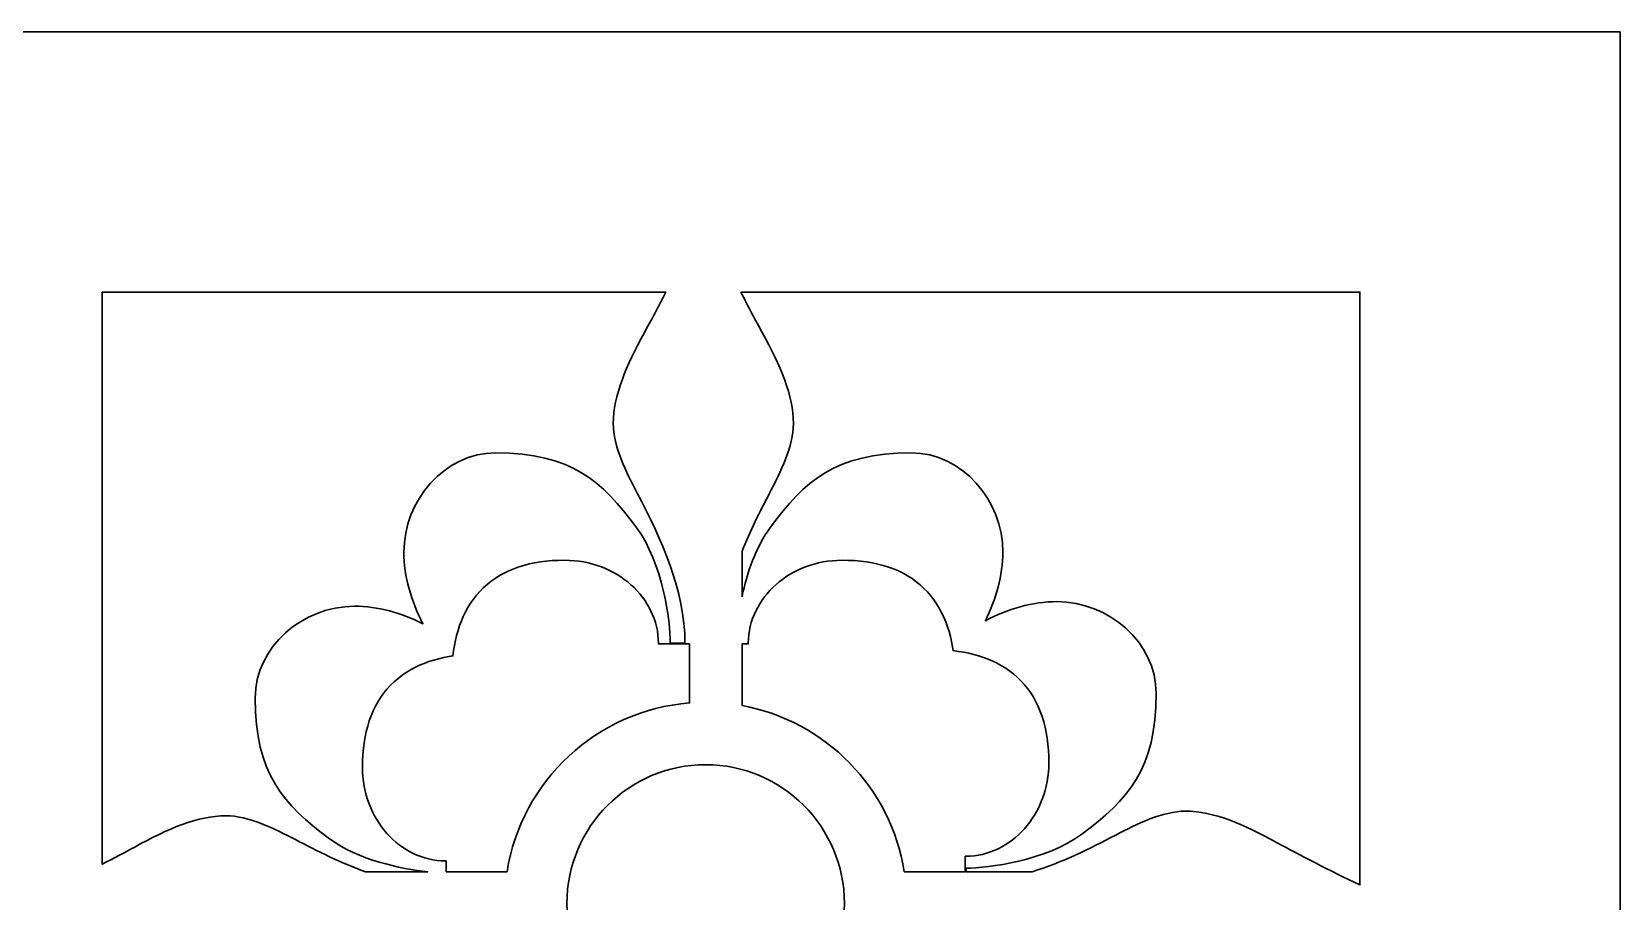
# Model space of a CAD drawing. Header units: centimetres. Extents: x 14.5 to 20.6, y -2.7 to 9.
# Drawn here: x 19.185 to 20.599, y 8.227 to 9.001 of the extents above; entities that cross this region are included whole.
import ezdxf

# ---------------------------------------------------------------- set-up
doc = ezdxf.new("R2010")
doc.units = ezdxf.units.CM
doc.header["$MEASUREMENT"] = 0
doc.layers.add('layer 1', color=7, linetype='Continuous')

msp = doc.modelspace()

# ---------------------------------------------------------------- linework, layer by layer
at = {"layer": 'layer 1', "color": 250, "lineweight": 30}
for points, knots in [([(14.53548, -2.70131), (14.53548, -2.70131), (14.53548, 9.00077), (14.53548, 9.00077), (14.53548, 9.00077), (14.53548, 9.00077), (20.59893, 9.00077), (20.59893, 9.00077), (20.59893, 9.00077), (20.59893, 9.00077), (20.59893, -2.70131), (20.59893, -2.70131), (20.59893, -2.70131), (20.59893, -2.70131), (14.53548, -2.70131), (14.53548, -2.70131)], [0, 0, 0, 0, 0.2, 0.2, 0.2, 0.2, 0.4, 0.4, 0.4, 0.4, 0.6, 0.6, 0.6, 0.6, 1, 1, 1, 1]), ([(19.24764, 8.76905), (19.24764, 8.76905), (19.24764, 8.25992), (19.24764, 8.25992), (19.24764, 8.25992), (19.25817, 8.26538), (19.268, 8.27063), (19.27659, 8.27529), (19.27659, 8.27529), (19.30602, 8.29166), (19.333, 8.3031), (19.35754, 8.3031), (19.35754, 8.3031), (19.37799, 8.3031), (19.40089, 8.29166), (19.4197, 8.28183), (19.4197, 8.28183), (19.43915, 8.27151), (19.46014, 8.26119), (19.48192, 8.2533), (19.48192, 8.2533), (19.48192, 8.2533), (19.53742, 8.2533), (19.53742, 8.2533), (19.53742, 8.2533), (19.51314, 8.25578), (19.47533, 8.26378), (19.44996, 8.28266), (19.44996, 8.28266), (19.40906, 8.31291), (19.38372, 8.34071), (19.38372, 8.40778), (19.38372, 8.40778), (19.38372, 8.45358), (19.42623, 8.48956), (19.47204, 8.48956), (19.47204, 8.48956), (19.49276, 8.48956), (19.51416, 8.48353), (19.53312, 8.47397), (19.53312, 8.47397), (19.52276, 8.49358), (19.51613, 8.51603), (19.51613, 8.53774), (19.51613, 8.53774), (19.51613, 8.58355), (19.55211, 8.62606), (19.59791, 8.62606), (19.59791, 8.62606), (19.66498, 8.62606), (19.69278, 8.60072), (19.72303, 8.55982), (19.72303, 8.55982), (19.74675, 8.52794), (19.7533, 8.47641), (19.7533, 8.45678), (19.7533, 8.45678), (19.7533, 8.45678), (19.76638, 8.45678), (19.76638, 8.45678), (19.76638, 8.45678), (19.76638, 8.5034), (19.74512, 8.55001), (19.72385, 8.59008), (19.72385, 8.59008), (19.71403, 8.60889), (19.70259, 8.63179), (19.70259, 8.65224), (19.70259, 8.65224), (19.70259, 8.67678), (19.71403, 8.70376), (19.7304, 8.73319), (19.7304, 8.73319), (19.73606, 8.74363), (19.74259, 8.75591), (19.74932, 8.76905), (19.74932, 8.76905), (19.74932, 8.76905), (19.24764, 8.76905), (19.24764, 8.76905)], [0, 0, 0, 0, 0.047619, 0.047619, 0.047619, 0.047619, 0.0952381, 0.0952381, 0.0952381, 0.0952381, 0.1428571, 0.1428571, 0.1428571, 0.1428571, 0.1904762, 0.1904762, 0.1904762, 0.1904762, 0.2380952, 0.2380952, 0.2380952, 0.2380952, 0.2857143, 0.2857143, 0.2857143, 0.2857143, 0.3333333, 0.3333333, 0.3333333, 0.3333333, 0.3809524, 0.3809524, 0.3809524, 0.3809524, 0.4285714, 0.4285714, 0.4285714, 0.4285714, 0.4761905, 0.4761905, 0.4761905, 0.4761905, 0.5238095, 0.5238095, 0.5238095, 0.5238095, 0.5714286, 0.5714286, 0.5714286, 0.5714286, 0.6190476, 0.6190476, 0.6190476, 0.6190476, 0.6666667, 0.6666667, 0.6666667, 0.6666667, 0.7142857, 0.7142857, 0.7142857, 0.7142857, 0.7619048, 0.7619048, 0.7619048, 0.7619048, 0.8095238, 0.8095238, 0.8095238, 0.8095238, 0.8571429, 0.8571429, 0.8571429, 0.8571429, 0.9047619, 0.9047619, 0.9047619, 0.9047619, 1, 1, 1, 1]), ([(19.81615, 8.76905), (19.82288, 8.75591), (19.82941, 8.74363), (19.83508, 8.73319), (19.83508, 8.73319), (19.85144, 8.70376), (19.86288, 8.67678), (19.86288, 8.65224), (19.86288, 8.65224), (19.86288, 8.63179), (19.85144, 8.60889), (19.84162, 8.59008), (19.84162, 8.59008), (19.83298, 8.57381), (19.82435, 8.55647), (19.81714, 8.53848), (19.81714, 8.53848), (19.81714, 8.53848), (19.81714, 8.49804), (19.81714, 8.49804), (19.81714, 8.49804), (19.82157, 8.51887), (19.82941, 8.54231), (19.84244, 8.55982), (19.84244, 8.55982), (19.8727, 8.60072), (19.9005, 8.62606), (19.96757, 8.62606), (19.96757, 8.62606), (20.01337, 8.62606), (20.04934, 8.58355), (20.04934, 8.53774), (20.04934, 8.53774), (20.04934, 8.51702), (20.04331, 8.49562), (20.03375, 8.47666), (20.03375, 8.47666), (20.05336, 8.48702), (20.07581, 8.49365), (20.09752, 8.49365), (20.09752, 8.49365), (20.14333, 8.49365), (20.18585, 8.45767), (20.18585, 8.41187), (20.18585, 8.41187), (20.18585, 8.3448), (20.16051, 8.317), (20.11961, 8.28675), (20.11961, 8.28675), (20.08772, 8.26303), (20.03619, 8.25648), (20.01656, 8.25648), (20.01656, 8.25648), (20.01656, 8.25648), (20.01656, 8.2533), (20.01656, 8.2533), (20.01656, 8.2533), (20.01656, 8.2533), (20.07554, 8.2533), (20.07554, 8.2533), (20.07554, 8.2533), (20.10165, 8.26149), (20.12684, 8.27371), (20.14986, 8.28593), (20.14986, 8.28593), (20.16867, 8.29575), (20.19158, 8.30719), (20.21202, 8.30719), (20.21202, 8.30719), (20.23656, 8.30719), (20.26355, 8.29575), (20.29298, 8.27938), (20.29298, 8.27938), (20.31319, 8.26841), (20.34033, 8.25417), (20.36721, 8.24157), (20.36721, 8.24157), (20.36721, 8.24157), (20.36721, 8.76905), (20.36721, 8.76905), (20.36721, 8.76905), (20.36721, 8.76905), (19.81615, 8.76905), (19.81615, 8.76905)], [0, 0, 0, 0, 0.0454545, 0.0454545, 0.0454545, 0.0454545, 0.0909091, 0.0909091, 0.0909091, 0.0909091, 0.1363636, 0.1363636, 0.1363636, 0.1363636, 0.1818182, 0.1818182, 0.1818182, 0.1818182, 0.2272727, 0.2272727, 0.2272727, 0.2272727, 0.2727273, 0.2727273, 0.2727273, 0.2727273, 0.3181818, 0.3181818, 0.3181818, 0.3181818, 0.3636364, 0.3636364, 0.3636364, 0.3636364, 0.4090909, 0.4090909, 0.4090909, 0.4090909, 0.4545455, 0.4545455, 0.4545455, 0.4545455, 0.5, 0.5, 0.5, 0.5, 0.5454545, 0.5454545, 0.5454545, 0.5454545, 0.5909091, 0.5909091, 0.5909091, 0.5909091, 0.6363636, 0.6363636, 0.6363636, 0.6363636, 0.6818182, 0.6818182, 0.6818182, 0.6818182, 0.7272727, 0.7272727, 0.7272727, 0.7272727, 0.7727273, 0.7727273, 0.7727273, 0.7727273, 0.8181818, 0.8181818, 0.8181818, 0.8181818, 0.8636364, 0.8636364, 0.8636364, 0.8636364, 0.9090909, 0.9090909, 0.9090909, 0.9090909, 1, 1, 1, 1]), ([(19.55372, 8.2533), (19.55372, 8.2533), (19.60797, 8.2533), (19.60797, 8.2533), (19.60797, 8.2533), (19.62081, 8.3341), (19.68771, 8.39692), (19.77044, 8.40348), (19.77044, 8.40348), (19.77044, 8.40348), (19.77044, 8.45606), (19.77044, 8.45606), (19.77044, 8.45606), (19.77044, 8.45606), (19.74276, 8.45606), (19.74276, 8.45606), (19.74276, 8.45606), (19.74276, 8.45606), (19.74276, 8.45707), (19.74276, 8.45707), (19.74276, 8.45707), (19.74276, 8.45707), (19.74265, 8.46052), (19.74265, 8.46052), (19.74265, 8.46052), (19.74265, 8.46052), (19.74232, 8.46423), (19.74232, 8.46423), (19.74232, 8.46423), (19.74232, 8.46423), (19.74177, 8.46789), (19.74177, 8.46789), (19.74177, 8.46789), (19.74177, 8.46789), (19.74101, 8.47151), (19.74101, 8.47151), (19.74101, 8.47151), (19.74101, 8.47151), (19.74006, 8.47506), (19.74006, 8.47506), (19.74006, 8.47506), (19.74006, 8.47506), (19.73891, 8.47855), (19.73891, 8.47855), (19.73891, 8.47855), (19.73891, 8.47855), (19.73758, 8.48197), (19.73758, 8.48197), (19.73758, 8.48197), (19.73758, 8.48197), (19.73607, 8.48531), (19.73607, 8.48531), (19.73607, 8.48531), (19.73607, 8.48531), (19.73438, 8.48857), (19.73438, 8.48857), (19.73438, 8.48857), (19.73438, 8.48857), (19.73254, 8.49174), (19.73254, 8.49174), (19.73254, 8.49174), (19.73254, 8.49174), (19.73053, 8.49482), (19.73053, 8.49482), (19.73053, 8.49482), (19.73053, 8.49482), (19.72836, 8.49781), (19.72836, 8.49781), (19.72836, 8.49781), (19.72836, 8.49781), (19.72605, 8.50069), (19.72605, 8.50069), (19.72605, 8.50069), (19.72605, 8.50069), (19.72359, 8.50347), (19.72359, 8.50347), (19.72359, 8.50347), (19.72359, 8.50347), (19.72099, 8.50615), (19.72099, 8.50615), (19.72099, 8.50615), (19.72099, 8.50615), (19.71825, 8.50871), (19.71825, 8.50871), (19.71825, 8.50871), (19.71825, 8.50871), (19.71538, 8.51116), (19.71538, 8.51116), (19.71538, 8.51116), (19.71538, 8.51116), (19.71238, 8.51348), (19.71238, 8.51348), (19.71238, 8.51348), (19.71238, 8.51348), (19.70926, 8.51568), (19.70926, 8.51568), (19.70926, 8.51568), (19.70926, 8.51568), (19.70602, 8.51775), (19.70602, 8.51775), (19.70602, 8.51775), (19.70602, 8.51775), (19.70266, 8.51968), (19.70266, 8.51968), (19.70266, 8.51968), (19.70266, 8.51968), (19.69919, 8.52147), (19.69919, 8.52147), (19.69919, 8.52147), (19.69919, 8.52147), (19.6956, 8.52311), (19.6956, 8.52311), (19.6956, 8.52311), (19.6956, 8.52311), (19.69192, 8.52461), (19.69192, 8.52461), (19.69192, 8.52461), (19.69192, 8.52461), (19.68813, 8.52594), (19.68813, 8.52594), (19.68813, 8.52594), (19.68813, 8.52594), (19.68425, 8.52712), (19.68425, 8.52712), (19.68425, 8.52712), (19.68425, 8.52712), (19.68028, 8.52813), (19.68028, 8.52813), (19.68028, 8.52813), (19.68028, 8.52813), (19.67622, 8.52897), (19.67622, 8.52897), (19.67622, 8.52897), (19.67622, 8.52897), (19.67209, 8.52962), (19.67209, 8.52962), (19.67209, 8.52962), (19.67209, 8.52962), (19.66788, 8.5301), (19.66788, 8.5301), (19.66788, 8.5301), (19.66788, 8.5301), (19.6636, 8.53039), (19.6636, 8.53039), (19.6636, 8.53039), (19.6636, 8.53039), (19.65931, 8.53048), (19.65931, 8.53048), (19.65931, 8.53048), (19.65931, 8.53048), (19.65366, 8.53039), (19.65366, 8.53039), (19.65366, 8.53039), (19.65366, 8.53039), (19.64821, 8.53012), (19.64821, 8.53012), (19.64821, 8.53012), (19.64821, 8.53012), (19.6429, 8.52967), (19.6429, 8.52967), (19.6429, 8.52967), (19.6429, 8.52967), (19.63773, 8.52902), (19.63773, 8.52902), (19.63773, 8.52902), (19.63773, 8.52902), (19.63269, 8.52819), (19.63269, 8.52819), (19.63269, 8.52819), (19.63269, 8.52819), (19.62779, 8.52717), (19.62779, 8.52717), (19.62779, 8.52717), (19.62779, 8.52717), (19.62301, 8.52595), (19.62301, 8.52595), (19.62301, 8.52595), (19.62301, 8.52595), (19.61838, 8.52453), (19.61838, 8.52453), (19.61838, 8.52453), (19.61838, 8.52453), (19.61388, 8.52291), (19.61388, 8.52291), (19.61388, 8.52291), (19.61388, 8.52291), (19.60953, 8.52108), (19.60953, 8.52108), (19.60953, 8.52108), (19.60953, 8.52108), (19.60533, 8.51905), (19.60533, 8.51905), (19.60533, 8.51905), (19.60533, 8.51905), (19.60129, 8.51681), (19.60129, 8.51681), (19.60129, 8.51681), (19.60129, 8.51681), (19.59741, 8.51437), (19.59741, 8.51437), (19.59741, 8.51437), (19.59741, 8.51437), (19.5937, 8.51174), (19.5937, 8.51174), (19.5937, 8.51174), (19.5937, 8.51174), (19.59018, 8.50891), (19.59018, 8.50891), (19.59018, 8.50891), (19.59018, 8.50891), (19.58685, 8.5059), (19.58685, 8.5059), (19.58685, 8.5059), (19.58685, 8.5059), (19.5837, 8.50271), (19.5837, 8.50271), (19.5837, 8.50271), (19.5837, 8.50271), (19.58076, 8.49936), (19.58076, 8.49936), (19.58076, 8.49936), (19.58076, 8.49936), (19.57802, 8.49586), (19.57802, 8.49586), (19.57802, 8.49586), (19.57802, 8.49586), (19.57548, 8.49222), (19.57548, 8.49222), (19.57548, 8.49222), (19.57548, 8.49222), (19.57314, 8.48845), (19.57314, 8.48845), (19.57314, 8.48845), (19.57314, 8.48845), (19.57101, 8.48456), (19.57101, 8.48456), (19.57101, 8.48456), (19.57101, 8.48456), (19.56906, 8.48056), (19.56906, 8.48056), (19.56906, 8.48056), (19.56906, 8.48056), (19.56731, 8.47647), (19.56731, 8.47647), (19.56731, 8.47647), (19.56731, 8.47647), (19.56573, 8.47228), (19.56573, 8.47228), (19.56573, 8.47228), (19.56573, 8.47228), (19.56434, 8.468), (19.56434, 8.468), (19.56434, 8.468), (19.56434, 8.468), (19.56311, 8.46364), (19.56311, 8.46364), (19.56311, 8.46364), (19.56311, 8.46364), (19.56204, 8.45921), (19.56204, 8.45921), (19.56204, 8.45921), (19.56204, 8.45921), (19.56113, 8.45469), (19.56113, 8.45469), (19.56113, 8.45469), (19.56113, 8.45469), (19.56036, 8.4501), (19.56036, 8.4501), (19.56036, 8.4501), (19.56036, 8.4501), (19.55974, 8.44544), (19.55974, 8.44544), (19.55974, 8.44544), (19.55974, 8.44544), (19.55973, 8.44531), (19.55973, 8.44531), (19.55973, 8.44531), (19.55973, 8.44531), (19.55621, 8.44475), (19.55621, 8.44475), (19.55621, 8.44475), (19.55621, 8.44475), (19.55164, 8.44387), (19.55164, 8.44387), (19.55164, 8.44387), (19.55164, 8.44387), (19.54715, 8.44283), (19.54715, 8.44283), (19.54715, 8.44283), (19.54715, 8.44283), (19.54273, 8.44163), (19.54273, 8.44163), (19.54273, 8.44163), (19.54273, 8.44163), (19.5384, 8.44026), (19.5384, 8.44026), (19.5384, 8.44026), (19.5384, 8.44026), (19.53416, 8.43871), (19.53416, 8.43871), (19.53416, 8.43871), (19.53416, 8.43871), (19.53001, 8.43698), (19.53001, 8.43698), (19.53001, 8.43698), (19.53001, 8.43698), (19.52596, 8.43505), (19.52596, 8.43505), (19.52596, 8.43505), (19.52596, 8.43505), (19.52202, 8.43293), (19.52202, 8.43293), (19.52202, 8.43293), (19.52202, 8.43293), (19.5182, 8.43062), (19.5182, 8.43062), (19.5182, 8.43062), (19.5182, 8.43062), (19.5145, 8.42809), (19.5145, 8.42809), (19.5145, 8.42809), (19.5145, 8.42809), (19.51095, 8.42536), (19.51095, 8.42536), (19.51095, 8.42536), (19.51095, 8.42536), (19.50754, 8.42242), (19.50754, 8.42242), (19.50754, 8.42242), (19.50754, 8.42242), (19.50431, 8.41928), (19.50431, 8.41928), (19.50431, 8.41928), (19.50431, 8.41928), (19.50125, 8.41594), (19.50125, 8.41594), (19.50125, 8.41594), (19.50125, 8.41594), (19.49837, 8.41241), (19.49837, 8.41241), (19.49837, 8.41241), (19.49837, 8.41241), (19.49569, 8.4087), (19.49569, 8.4087), (19.49569, 8.4087), (19.49569, 8.4087), (19.49321, 8.4048), (19.49321, 8.4048), (19.49321, 8.4048), (19.49321, 8.4048), (19.49093, 8.40074), (19.49093, 8.40074), (19.49093, 8.40074), (19.49093, 8.40074), (19.48886, 8.39652), (19.48886, 8.39652), (19.48886, 8.39652), (19.48886, 8.39652), (19.487, 8.39214), (19.487, 8.39214), (19.487, 8.39214), (19.487, 8.39214), (19.48535, 8.38762), (19.48535, 8.38762), (19.48535, 8.38762), (19.48535, 8.38762), (19.48391, 8.38296), (19.48391, 8.38296), (19.48391, 8.38296), (19.48391, 8.38296), (19.48267, 8.37815), (19.48267, 8.37815), (19.48267, 8.37815), (19.48267, 8.37815), (19.48162, 8.37321), (19.48162, 8.37321), (19.48162, 8.37321), (19.48162, 8.37321), (19.48078, 8.36813), (19.48078, 8.36813), (19.48078, 8.36813), (19.48078, 8.36813), (19.48013, 8.36292), (19.48013, 8.36292), (19.48013, 8.36292), (19.48013, 8.36292), (19.47966, 8.35757), (19.47966, 8.35757), (19.47966, 8.35757), (19.47966, 8.35757), (19.47939, 8.35208), (19.47939, 8.35208), (19.47939, 8.35208), (19.47939, 8.35208), (19.4793, 8.34638), (19.4793, 8.34638), (19.4793, 8.34638), (19.4793, 8.34638), (19.47939, 8.3421), (19.47939, 8.3421), (19.47939, 8.3421), (19.47939, 8.3421), (19.47968, 8.33782), (19.47968, 8.33782), (19.47968, 8.33782), (19.47968, 8.33782), (19.48015, 8.33361), (19.48015, 8.33361), (19.48015, 8.33361), (19.48015, 8.33361), (19.48081, 8.32947), (19.48081, 8.32947), (19.48081, 8.32947), (19.48081, 8.32947), (19.48165, 8.32541), (19.48165, 8.32541), (19.48165, 8.32541), (19.48165, 8.32541), (19.48266, 8.32144), (19.48266, 8.32144), (19.48266, 8.32144), (19.48266, 8.32144), (19.48383, 8.31756), (19.48383, 8.31756), (19.48383, 8.31756), (19.48383, 8.31756), (19.48517, 8.31377), (19.48517, 8.31377), (19.48517, 8.31377), (19.48517, 8.31377), (19.48666, 8.31009), (19.48666, 8.31009), (19.48666, 8.31009), (19.48666, 8.31009), (19.48831, 8.30651), (19.48831, 8.30651), (19.48831, 8.30651), (19.48831, 8.30651), (19.4901, 8.30303), (19.4901, 8.30303), (19.4901, 8.30303), (19.4901, 8.30303), (19.49203, 8.29967), (19.49203, 8.29967), (19.49203, 8.29967), (19.49203, 8.29967), (19.4941, 8.29643), (19.4941, 8.29643), (19.4941, 8.29643), (19.4941, 8.29643), (19.4963, 8.2933), (19.4963, 8.2933), (19.4963, 8.2933), (19.4963, 8.2933), (19.49862, 8.2903), (19.49862, 8.2903), (19.49862, 8.2903), (19.49862, 8.2903), (19.50107, 8.28744), (19.50107, 8.28744), (19.50107, 8.28744), (19.50107, 8.28744), (19.50362, 8.2847), (19.50362, 8.2847), (19.50362, 8.2847), (19.50362, 8.2847), (19.5063, 8.2821), (19.5063, 8.2821), (19.5063, 8.2821), (19.5063, 8.2821), (19.50908, 8.27963), (19.50908, 8.27963), (19.50908, 8.27963), (19.50908, 8.27963), (19.51197, 8.27732), (19.51197, 8.27732), (19.51197, 8.27732), (19.51197, 8.27732), (19.51495, 8.27516), (19.51495, 8.27516), (19.51495, 8.27516), (19.51495, 8.27516), (19.51804, 8.27314), (19.51804, 8.27314), (19.51804, 8.27314), (19.51804, 8.27314), (19.52121, 8.27129), (19.52121, 8.27129), (19.52121, 8.27129), (19.52121, 8.27129), (19.52447, 8.26961), (19.52447, 8.26961), (19.52447, 8.26961), (19.52447, 8.26961), (19.5278, 8.2681), (19.5278, 8.2681), (19.5278, 8.2681), (19.5278, 8.2681), (19.53122, 8.26677), (19.53122, 8.26677), (19.53122, 8.26677), (19.53122, 8.26677), (19.53472, 8.26562), (19.53472, 8.26562), (19.53472, 8.26562), (19.53472, 8.26562), (19.53827, 8.26467), (19.53827, 8.26467), (19.53827, 8.26467), (19.53827, 8.26467), (19.54189, 8.26391), (19.54189, 8.26391), (19.54189, 8.26391), (19.54189, 8.26391), (19.54556, 8.26336), (19.54556, 8.26336), (19.54556, 8.26336), (19.54556, 8.26336), (19.54926, 8.26303), (19.54926, 8.26303), (19.54926, 8.26303), (19.54926, 8.26303), (19.55272, 8.26293), (19.55272, 8.26293), (19.55272, 8.26293), (19.55272, 8.26293), (19.55372, 8.26293), (19.55372, 8.26293), (19.55372, 8.26293), (19.55372, 8.26293), (19.55372, 8.2533), (19.55372, 8.2533)], [0, 0, 0, 0, 0.0074627, 0.0074627, 0.0074627, 0.0074627, 0.0149254, 0.0149254, 0.0149254, 0.0149254, 0.0223881, 0.0223881, 0.0223881, 0.0223881, 0.0298507, 0.0298507, 0.0298507, 0.0298507, 0.0373134, 0.0373134, 0.0373134, 0.0373134, 0.0447761, 0.0447761, 0.0447761, 0.0447761, 0.0522388, 0.0522388, 0.0522388, 0.0522388, 0.0597015, 0.0597015, 0.0597015, 0.0597015, 0.0671642, 0.0671642, 0.0671642, 0.0671642, 0.0746269, 0.0746269, 0.0746269, 0.0746269, 0.0820896, 0.0820896, 0.0820896, 0.0820896, 0.0895522, 0.0895522, 0.0895522, 0.0895522, 0.0970149, 0.0970149, 0.0970149, 0.0970149, 0.1044776, 0.1044776, 0.1044776, 0.1044776, 0.1119403, 0.1119403, 0.1119403, 0.1119403, 0.119403, 0.119403, 0.119403, 0.119403, 0.1268657, 0.1268657, 0.1268657, 0.1268657, 0.1343284, 0.1343284, 0.1343284, 0.1343284, 0.141791, 0.141791, 0.141791, 0.141791, 0.1492537, 0.1492537, 0.1492537, 0.1492537, 0.1567164, 0.1567164, 0.1567164, 0.1567164, 0.1641791, 0.1641791, 0.1641791, 0.1641791, 0.1716418, 0.1716418, 0.1716418, 0.1716418, 0.1791045, 0.1791045, 0.1791045, 0.1791045, 0.1865672, 0.1865672, 0.1865672, 0.1865672, 0.1940299, 0.1940299, 0.1940299, 0.1940299, 0.2014925, 0.2014925, 0.2014925, 0.2014925, 0.2089552, 0.2089552, 0.2089552, 0.2089552, 0.2164179, 0.2164179, 0.2164179, 0.2164179, 0.2238806, 0.2238806, 0.2238806, 0.2238806, 0.2313433, 0.2313433, 0.2313433, 0.2313433, 0.238806, 0.238806, 0.238806, 0.238806, 0.2462687, 0.2462687, 0.2462687, 0.2462687, 0.2537313, 0.2537313, 0.2537313, 0.2537313, 0.261194, 0.261194, 0.261194, 0.261194, 0.2686567, 0.2686567, 0.2686567, 0.2686567, 0.2761194, 0.2761194, 0.2761194, 0.2761194, 0.2835821, 0.2835821, 0.2835821, 0.2835821, 0.2910448, 0.2910448, 0.2910448, 0.2910448, 0.2985075, 0.2985075, 0.2985075, 0.2985075, 0.3059701, 0.3059701, 0.3059701, 0.3059701, 0.3134328, 0.3134328, 0.3134328, 0.3134328, 0.3208955, 0.3208955, 0.3208955, 0.3208955, 0.3283582, 0.3283582, 0.3283582, 0.3283582, 0.3358209, 0.3358209, 0.3358209, 0.3358209, 0.3432836, 0.3432836, 0.3432836, 0.3432836, 0.3507463, 0.3507463, 0.3507463, 0.3507463, 0.358209, 0.358209, 0.358209, 0.358209, 0.3656716, 0.3656716, 0.3656716, 0.3656716, 0.3731343, 0.3731343, 0.3731343, 0.3731343, 0.380597, 0.380597, 0.380597, 0.380597, 0.3880597, 0.3880597, 0.3880597, 0.3880597, 0.3955224, 0.3955224, 0.3955224, 0.3955224, 0.4029851, 0.4029851, 0.4029851, 0.4029851, 0.4104478, 0.4104478, 0.4104478, 0.4104478, 0.4179104, 0.4179104, 0.4179104, 0.4179104, 0.4253731, 0.4253731, 0.4253731, 0.4253731, 0.4328358, 0.4328358, 0.4328358, 0.4328358, 0.4402985, 0.4402985, 0.4402985, 0.4402985, 0.4477612, 0.4477612, 0.4477612, 0.4477612, 0.4552239, 0.4552239, 0.4552239, 0.4552239, 0.4626866, 0.4626866, 0.4626866, 0.4626866, 0.4701493, 0.4701493, 0.4701493, 0.4701493, 0.4776119, 0.4776119, 0.4776119, 0.4776119, 0.4850746, 0.4850746, 0.4850746, 0.4850746, 0.4925373, 0.4925373, 0.4925373, 0.4925373, 0.5, 0.5, 0.5, 0.5, 0.5074627, 0.5074627, 0.5074627, 0.5074627, 0.5149254, 0.5149254, 0.5149254, 0.5149254, 0.5223881, 0.5223881, 0.5223881, 0.5223881, 0.5298507, 0.5298507, 0.5298507, 0.5298507, 0.5373134, 0.5373134, 0.5373134, 0.5373134, 0.5447761, 0.5447761, 0.5447761, 0.5447761, 0.5522388, 0.5522388, 0.5522388, 0.5522388, 0.5597015, 0.5597015, 0.5597015, 0.5597015, 0.5671642, 0.5671642, 0.5671642, 0.5671642, 0.5746269, 0.5746269, 0.5746269, 0.5746269, 0.5820896, 0.5820896, 0.5820896, 0.5820896, 0.5895522, 0.5895522, 0.5895522, 0.5895522, 0.5970149, 0.5970149, 0.5970149, 0.5970149, 0.6044776, 0.6044776, 0.6044776, 0.6044776, 0.6119403, 0.6119403, 0.6119403, 0.6119403, 0.619403, 0.619403, 0.619403, 0.619403, 0.6268657, 0.6268657, 0.6268657, 0.6268657, 0.6343284, 0.6343284, 0.6343284, 0.6343284, 0.641791, 0.641791, 0.641791, 0.641791, 0.6492537, 0.6492537, 0.6492537, 0.6492537, 0.6567164, 0.6567164, 0.6567164, 0.6567164, 0.6641791, 0.6641791, 0.6641791, 0.6641791, 0.6716418, 0.6716418, 0.6716418, 0.6716418, 0.6791045, 0.6791045, 0.6791045, 0.6791045, 0.6865672, 0.6865672, 0.6865672, 0.6865672, 0.6940299, 0.6940299, 0.6940299, 0.6940299, 0.7014925, 0.7014925, 0.7014925, 0.7014925, 0.7089552, 0.7089552, 0.7089552, 0.7089552, 0.7164179, 0.7164179, 0.7164179, 0.7164179, 0.7238806, 0.7238806, 0.7238806, 0.7238806, 0.7313433, 0.7313433, 0.7313433, 0.7313433, 0.738806, 0.738806, 0.738806, 0.738806, 0.7462687, 0.7462687, 0.7462687, 0.7462687, 0.7537313, 0.7537313, 0.7537313, 0.7537313, 0.761194, 0.761194, 0.761194, 0.761194, 0.7686567, 0.7686567, 0.7686567, 0.7686567, 0.7761194, 0.7761194, 0.7761194, 0.7761194, 0.7835821, 0.7835821, 0.7835821, 0.7835821, 0.7910448, 0.7910448, 0.7910448, 0.7910448, 0.7985075, 0.7985075, 0.7985075, 0.7985075, 0.8059701, 0.8059701, 0.8059701, 0.8059701, 0.8134328, 0.8134328, 0.8134328, 0.8134328, 0.8208955, 0.8208955, 0.8208955, 0.8208955, 0.8283582, 0.8283582, 0.8283582, 0.8283582, 0.8358209, 0.8358209, 0.8358209, 0.8358209, 0.8432836, 0.8432836, 0.8432836, 0.8432836, 0.8507463, 0.8507463, 0.8507463, 0.8507463, 0.858209, 0.858209, 0.858209, 0.858209, 0.8656716, 0.8656716, 0.8656716, 0.8656716, 0.8731343, 0.8731343, 0.8731343, 0.8731343, 0.880597, 0.880597, 0.880597, 0.880597, 0.8880597, 0.8880597, 0.8880597, 0.8880597, 0.8955224, 0.8955224, 0.8955224, 0.8955224, 0.9029851, 0.9029851, 0.9029851, 0.9029851, 0.9104478, 0.9104478, 0.9104478, 0.9104478, 0.9179104, 0.9179104, 0.9179104, 0.9179104, 0.9253731, 0.9253731, 0.9253731, 0.9253731, 0.9328358, 0.9328358, 0.9328358, 0.9328358, 0.9402985, 0.9402985, 0.9402985, 0.9402985, 0.9477612, 0.9477612, 0.9477612, 0.9477612, 0.9552239, 0.9552239, 0.9552239, 0.9552239, 0.9626866, 0.9626866, 0.9626866, 0.9626866, 0.9701493, 0.9701493, 0.9701493, 0.9701493, 0.9776119, 0.9776119, 0.9776119, 0.9776119, 0.9850746, 0.9850746, 0.9850746, 0.9850746, 1, 1, 1, 1]), ([(19.81714, 8.45606), (19.81714, 8.45606), (19.81714, 8.40113), (19.81714, 8.40113), (19.81714, 8.40113), (19.89142, 8.38756), (19.9497, 8.32815), (19.9616, 8.2533), (19.9616, 8.2533), (19.9616, 8.2533), (20.01585, 8.2533), (20.01585, 8.2533), (20.01585, 8.2533), (20.01585, 8.2533), (20.01585, 8.26702), (20.01585, 8.26702), (20.01585, 8.26702), (20.01585, 8.26702), (20.01685, 8.26702), (20.01685, 8.26702), (20.01685, 8.26702), (20.01685, 8.26702), (20.0203, 8.26713), (20.0203, 8.26713), (20.0203, 8.26713), (20.0203, 8.26713), (20.02401, 8.26746), (20.02401, 8.26746), (20.02401, 8.26746), (20.02401, 8.26746), (20.02767, 8.26801), (20.02767, 8.26801), (20.02767, 8.26801), (20.02767, 8.26801), (20.03129, 8.26876), (20.03129, 8.26876), (20.03129, 8.26876), (20.03129, 8.26876), (20.03484, 8.26972), (20.03484, 8.26972), (20.03484, 8.26972), (20.03484, 8.26972), (20.03833, 8.27086), (20.03833, 8.27086), (20.03833, 8.27086), (20.03833, 8.27086), (20.04175, 8.2722), (20.04175, 8.2722), (20.04175, 8.2722), (20.04175, 8.2722), (20.04509, 8.27371), (20.04509, 8.27371), (20.04509, 8.27371), (20.04509, 8.27371), (20.04835, 8.27539), (20.04835, 8.27539), (20.04835, 8.27539), (20.04835, 8.27539), (20.05153, 8.27724), (20.05153, 8.27724), (20.05153, 8.27724), (20.05153, 8.27724), (20.05461, 8.27925), (20.05461, 8.27925), (20.05461, 8.27925), (20.05461, 8.27925), (20.05759, 8.28141), (20.05759, 8.28141), (20.05759, 8.28141), (20.05759, 8.28141), (20.06048, 8.28373), (20.06048, 8.28373), (20.06048, 8.28373), (20.06048, 8.28373), (20.06326, 8.28619), (20.06326, 8.28619), (20.06326, 8.28619), (20.06326, 8.28619), (20.06593, 8.28879), (20.06593, 8.28879), (20.06593, 8.28879), (20.06593, 8.28879), (20.0685, 8.29153), (20.0685, 8.29153), (20.0685, 8.29153), (20.0685, 8.29153), (20.07094, 8.2944), (20.07094, 8.2944), (20.07094, 8.2944), (20.07094, 8.2944), (20.07326, 8.29739), (20.07326, 8.29739), (20.07326, 8.29739), (20.07326, 8.29739), (20.07546, 8.30052), (20.07546, 8.30052), (20.07546, 8.30052), (20.07546, 8.30052), (20.07753, 8.30376), (20.07753, 8.30376), (20.07753, 8.30376), (20.07753, 8.30376), (20.07946, 8.30712), (20.07946, 8.30712), (20.07946, 8.30712), (20.07946, 8.30712), (20.08125, 8.31059), (20.08125, 8.31059), (20.08125, 8.31059), (20.08125, 8.31059), (20.0829, 8.31417), (20.0829, 8.31417), (20.0829, 8.31417), (20.0829, 8.31417), (20.08439, 8.31786), (20.08439, 8.31786), (20.08439, 8.31786), (20.08439, 8.31786), (20.08573, 8.32165), (20.08573, 8.32165), (20.08573, 8.32165), (20.08573, 8.32165), (20.08691, 8.32553), (20.08691, 8.32553), (20.08691, 8.32553), (20.08691, 8.32553), (20.08791, 8.3295), (20.08791, 8.3295), (20.08791, 8.3295), (20.08791, 8.3295), (20.08875, 8.33355), (20.08875, 8.33355), (20.08875, 8.33355), (20.08875, 8.33355), (20.08941, 8.33769), (20.08941, 8.33769), (20.08941, 8.33769), (20.08941, 8.33769), (20.08988, 8.3419), (20.08988, 8.3419), (20.08988, 8.3419), (20.08988, 8.3419), (20.09017, 8.34618), (20.09017, 8.34618), (20.09017, 8.34618), (20.09017, 8.34618), (20.09027, 8.35047), (20.09027, 8.35047), (20.09027, 8.35047), (20.09027, 8.35047), (20.09018, 8.35612), (20.09018, 8.35612), (20.09018, 8.35612), (20.09018, 8.35612), (20.08991, 8.36157), (20.08991, 8.36157), (20.08991, 8.36157), (20.08991, 8.36157), (20.08945, 8.36687), (20.08945, 8.36687), (20.08945, 8.36687), (20.08945, 8.36687), (20.08881, 8.37205), (20.08881, 8.37205), (20.08881, 8.37205), (20.08881, 8.37205), (20.08798, 8.37709), (20.08798, 8.37709), (20.08798, 8.37709), (20.08798, 8.37709), (20.08695, 8.38199), (20.08695, 8.38199), (20.08695, 8.38199), (20.08695, 8.38199), (20.08573, 8.38676), (20.08573, 8.38676), (20.08573, 8.38676), (20.08573, 8.38676), (20.08431, 8.3914), (20.08431, 8.3914), (20.08431, 8.3914), (20.08431, 8.3914), (20.08269, 8.39589), (20.08269, 8.39589), (20.08269, 8.39589), (20.08269, 8.39589), (20.08086, 8.40024), (20.08086, 8.40024), (20.08086, 8.40024), (20.08086, 8.40024), (20.07883, 8.40444), (20.07883, 8.40444), (20.07883, 8.40444), (20.07883, 8.40444), (20.0766, 8.40849), (20.0766, 8.40849), (20.0766, 8.40849), (20.0766, 8.40849), (20.07416, 8.41237), (20.07416, 8.41237), (20.07416, 8.41237), (20.07416, 8.41237), (20.07152, 8.41607), (20.07152, 8.41607), (20.07152, 8.41607), (20.07152, 8.41607), (20.06869, 8.4196), (20.06869, 8.4196), (20.06869, 8.4196), (20.06869, 8.4196), (20.06568, 8.42293), (20.06568, 8.42293), (20.06568, 8.42293), (20.06568, 8.42293), (20.06249, 8.42608), (20.06249, 8.42608), (20.06249, 8.42608), (20.06249, 8.42608), (20.05914, 8.42902), (20.05914, 8.42902), (20.05914, 8.42902), (20.05914, 8.42902), (20.05564, 8.43176), (20.05564, 8.43176), (20.05564, 8.43176), (20.05564, 8.43176), (20.052, 8.4343), (20.052, 8.4343), (20.052, 8.4343), (20.052, 8.4343), (20.04823, 8.43663), (20.04823, 8.43663), (20.04823, 8.43663), (20.04823, 8.43663), (20.04435, 8.43877), (20.04435, 8.43877), (20.04435, 8.43877), (20.04435, 8.43877), (20.04035, 8.44071), (20.04035, 8.44071), (20.04035, 8.44071), (20.04035, 8.44071), (20.03625, 8.44247), (20.03625, 8.44247), (20.03625, 8.44247), (20.03625, 8.44247), (20.03206, 8.44404), (20.03206, 8.44404), (20.03206, 8.44404), (20.03206, 8.44404), (20.02779, 8.44544), (20.02779, 8.44544), (20.02779, 8.44544), (20.02779, 8.44544), (20.02343, 8.44667), (20.02343, 8.44667), (20.02343, 8.44667), (20.02343, 8.44667), (20.01899, 8.44774), (20.01899, 8.44774), (20.01899, 8.44774), (20.01899, 8.44774), (20.01448, 8.44865), (20.01448, 8.44865), (20.01448, 8.44865), (20.01448, 8.44865), (20.00989, 8.44941), (20.00989, 8.44941), (20.00989, 8.44941), (20.00989, 8.44941), (20.00523, 8.45004), (20.00523, 8.45004), (20.00523, 8.45004), (20.00523, 8.45004), (20.00509, 8.45005), (20.00509, 8.45005), (20.00509, 8.45005), (20.00509, 8.45005), (20.00454, 8.45356), (20.00454, 8.45356), (20.00454, 8.45356), (20.00454, 8.45356), (20.00365, 8.45813), (20.00365, 8.45813), (20.00365, 8.45813), (20.00365, 8.45813), (20.00261, 8.46263), (20.00261, 8.46263), (20.00261, 8.46263), (20.00261, 8.46263), (20.00141, 8.46704), (20.00141, 8.46704), (20.00141, 8.46704), (20.00141, 8.46704), (20.00004, 8.47137), (20.00004, 8.47137), (20.00004, 8.47137), (20.00004, 8.47137), (19.99849, 8.47561), (19.99849, 8.47561), (19.99849, 8.47561), (19.99849, 8.47561), (19.99676, 8.47977), (19.99676, 8.47977), (19.99676, 8.47977), (19.99676, 8.47977), (19.99484, 8.48382), (19.99484, 8.48382), (19.99484, 8.48382), (19.99484, 8.48382), (19.99272, 8.48775), (19.99272, 8.48775), (19.99272, 8.48775), (19.99272, 8.48775), (19.9904, 8.49158), (19.9904, 8.49158), (19.9904, 8.49158), (19.9904, 8.49158), (19.98788, 8.49527), (19.98788, 8.49527), (19.98788, 8.49527), (19.98788, 8.49527), (19.98515, 8.49883), (19.98515, 8.49883), (19.98515, 8.49883), (19.98515, 8.49883), (19.98221, 8.50223), (19.98221, 8.50223), (19.98221, 8.50223), (19.98221, 8.50223), (19.97907, 8.50547), (19.97907, 8.50547), (19.97907, 8.50547), (19.97907, 8.50547), (19.97573, 8.50853), (19.97573, 8.50853), (19.97573, 8.50853), (19.97573, 8.50853), (19.9722, 8.51141), (19.9722, 8.51141), (19.9722, 8.51141), (19.9722, 8.51141), (19.96848, 8.51409), (19.96848, 8.51409), (19.96848, 8.51409), (19.96848, 8.51409), (19.96459, 8.51657), (19.96459, 8.51657), (19.96459, 8.51657), (19.96459, 8.51657), (19.96053, 8.51885), (19.96053, 8.51885), (19.96053, 8.51885), (19.96053, 8.51885), (19.95631, 8.52091), (19.95631, 8.52091), (19.95631, 8.52091), (19.95631, 8.52091), (19.95193, 8.52277), (19.95193, 8.52277), (19.95193, 8.52277), (19.95193, 8.52277), (19.94741, 8.52442), (19.94741, 8.52442), (19.94741, 8.52442), (19.94741, 8.52442), (19.94274, 8.52587), (19.94274, 8.52587), (19.94274, 8.52587), (19.94274, 8.52587), (19.93794, 8.52711), (19.93794, 8.52711), (19.93794, 8.52711), (19.93794, 8.52711), (19.933, 8.52815), (19.933, 8.52815), (19.933, 8.52815), (19.933, 8.52815), (19.92792, 8.529), (19.92792, 8.529), (19.92792, 8.529), (19.92792, 8.529), (19.92271, 8.52965), (19.92271, 8.52965), (19.92271, 8.52965), (19.92271, 8.52965), (19.91736, 8.53012), (19.91736, 8.53012), (19.91736, 8.53012), (19.91736, 8.53012), (19.91186, 8.53039), (19.91186, 8.53039), (19.91186, 8.53039), (19.91186, 8.53039), (19.90617, 8.53049), (19.90617, 8.53049), (19.90617, 8.53049), (19.90617, 8.53049), (19.90188, 8.53039), (19.90188, 8.53039), (19.90188, 8.53039), (19.90188, 8.53039), (19.8976, 8.5301), (19.8976, 8.5301), (19.8976, 8.5301), (19.8976, 8.5301), (19.89339, 8.52962), (19.89339, 8.52962), (19.89339, 8.52962), (19.89339, 8.52962), (19.88925, 8.52897), (19.88925, 8.52897), (19.88925, 8.52897), (19.88925, 8.52897), (19.88519, 8.52813), (19.88519, 8.52813), (19.88519, 8.52813), (19.88519, 8.52813), (19.88123, 8.52712), (19.88123, 8.52712), (19.88123, 8.52712), (19.88123, 8.52712), (19.87734, 8.52594), (19.87734, 8.52594), (19.87734, 8.52594), (19.87734, 8.52594), (19.87356, 8.52461), (19.87356, 8.52461), (19.87356, 8.52461), (19.87356, 8.52461), (19.86987, 8.52311), (19.86987, 8.52311), (19.86987, 8.52311), (19.86987, 8.52311), (19.86629, 8.52147), (19.86629, 8.52147), (19.86629, 8.52147), (19.86629, 8.52147), (19.86282, 8.51968), (19.86282, 8.51968), (19.86282, 8.51968), (19.86282, 8.51968), (19.85946, 8.51775), (19.85946, 8.51775), (19.85946, 8.51775), (19.85946, 8.51775), (19.85621, 8.51568), (19.85621, 8.51568), (19.85621, 8.51568), (19.85621, 8.51568), (19.85309, 8.51348), (19.85309, 8.51348), (19.85309, 8.51348), (19.85309, 8.51348), (19.85009, 8.51116), (19.85009, 8.51116), (19.85009, 8.51116), (19.85009, 8.51116), (19.84722, 8.50871), (19.84722, 8.50871), (19.84722, 8.50871), (19.84722, 8.50871), (19.84448, 8.50615), (19.84448, 8.50615), (19.84448, 8.50615), (19.84448, 8.50615), (19.84188, 8.50348), (19.84188, 8.50348), (19.84188, 8.50348), (19.84188, 8.50348), (19.83942, 8.50069), (19.83942, 8.50069), (19.83942, 8.50069), (19.83942, 8.50069), (19.83711, 8.49781), (19.83711, 8.49781), (19.83711, 8.49781), (19.83711, 8.49781), (19.83494, 8.49482), (19.83494, 8.49482), (19.83494, 8.49482), (19.83494, 8.49482), (19.83293, 8.49174), (19.83293, 8.49174), (19.83293, 8.49174), (19.83293, 8.49174), (19.83108, 8.48857), (19.83108, 8.48857), (19.83108, 8.48857), (19.83108, 8.48857), (19.8294, 8.48531), (19.8294, 8.48531), (19.8294, 8.48531), (19.8294, 8.48531), (19.82789, 8.48197), (19.82789, 8.48197), (19.82789, 8.48197), (19.82789, 8.48197), (19.82656, 8.47855), (19.82656, 8.47855), (19.82656, 8.47855), (19.82656, 8.47855), (19.82541, 8.47506), (19.82541, 8.47506), (19.82541, 8.47506), (19.82541, 8.47506), (19.82445, 8.47151), (19.82445, 8.47151), (19.82445, 8.47151), (19.82445, 8.47151), (19.8237, 8.46789), (19.8237, 8.46789), (19.8237, 8.46789), (19.8237, 8.46789), (19.82315, 8.46422), (19.82315, 8.46422), (19.82315, 8.46422), (19.82315, 8.46422), (19.82281, 8.46051), (19.82281, 8.46051), (19.82281, 8.46051), (19.82281, 8.46051), (19.82271, 8.45706), (19.82271, 8.45706), (19.82271, 8.45706), (19.82271, 8.45706), (19.82271, 8.45606), (19.82271, 8.45606), (19.82271, 8.45606), (19.82271, 8.45606), (19.81714, 8.45606), (19.81714, 8.45606)], [0, 0, 0, 0, 0.0074627, 0.0074627, 0.0074627, 0.0074627, 0.0149254, 0.0149254, 0.0149254, 0.0149254, 0.0223881, 0.0223881, 0.0223881, 0.0223881, 0.0298507, 0.0298507, 0.0298507, 0.0298507, 0.0373134, 0.0373134, 0.0373134, 0.0373134, 0.0447761, 0.0447761, 0.0447761, 0.0447761, 0.0522388, 0.0522388, 0.0522388, 0.0522388, 0.0597015, 0.0597015, 0.0597015, 0.0597015, 0.0671642, 0.0671642, 0.0671642, 0.0671642, 0.0746269, 0.0746269, 0.0746269, 0.0746269, 0.0820896, 0.0820896, 0.0820896, 0.0820896, 0.0895522, 0.0895522, 0.0895522, 0.0895522, 0.0970149, 0.0970149, 0.0970149, 0.0970149, 0.1044776, 0.1044776, 0.1044776, 0.1044776, 0.1119403, 0.1119403, 0.1119403, 0.1119403, 0.119403, 0.119403, 0.119403, 0.119403, 0.1268657, 0.1268657, 0.1268657, 0.1268657, 0.1343284, 0.1343284, 0.1343284, 0.1343284, 0.141791, 0.141791, 0.141791, 0.141791, 0.1492537, 0.1492537, 0.1492537, 0.1492537, 0.1567164, 0.1567164, 0.1567164, 0.1567164, 0.1641791, 0.1641791, 0.1641791, 0.1641791, 0.1716418, 0.1716418, 0.1716418, 0.1716418, 0.1791045, 0.1791045, 0.1791045, 0.1791045, 0.1865672, 0.1865672, 0.1865672, 0.1865672, 0.1940299, 0.1940299, 0.1940299, 0.1940299, 0.2014925, 0.2014925, 0.2014925, 0.2014925, 0.2089552, 0.2089552, 0.2089552, 0.2089552, 0.2164179, 0.2164179, 0.2164179, 0.2164179, 0.2238806, 0.2238806, 0.2238806, 0.2238806, 0.2313433, 0.2313433, 0.2313433, 0.2313433, 0.238806, 0.238806, 0.238806, 0.238806, 0.2462687, 0.2462687, 0.2462687, 0.2462687, 0.2537313, 0.2537313, 0.2537313, 0.2537313, 0.261194, 0.261194, 0.261194, 0.261194, 0.2686567, 0.2686567, 0.2686567, 0.2686567, 0.2761194, 0.2761194, 0.2761194, 0.2761194, 0.2835821, 0.2835821, 0.2835821, 0.2835821, 0.2910448, 0.2910448, 0.2910448, 0.2910448, 0.2985075, 0.2985075, 0.2985075, 0.2985075, 0.3059701, 0.3059701, 0.3059701, 0.3059701, 0.3134328, 0.3134328, 0.3134328, 0.3134328, 0.3208955, 0.3208955, 0.3208955, 0.3208955, 0.3283582, 0.3283582, 0.3283582, 0.3283582, 0.3358209, 0.3358209, 0.3358209, 0.3358209, 0.3432836, 0.3432836, 0.3432836, 0.3432836, 0.3507463, 0.3507463, 0.3507463, 0.3507463, 0.358209, 0.358209, 0.358209, 0.358209, 0.3656716, 0.3656716, 0.3656716, 0.3656716, 0.3731343, 0.3731343, 0.3731343, 0.3731343, 0.380597, 0.380597, 0.380597, 0.380597, 0.3880597, 0.3880597, 0.3880597, 0.3880597, 0.3955224, 0.3955224, 0.3955224, 0.3955224, 0.4029851, 0.4029851, 0.4029851, 0.4029851, 0.4104478, 0.4104478, 0.4104478, 0.4104478, 0.4179104, 0.4179104, 0.4179104, 0.4179104, 0.4253731, 0.4253731, 0.4253731, 0.4253731, 0.4328358, 0.4328358, 0.4328358, 0.4328358, 0.4402985, 0.4402985, 0.4402985, 0.4402985, 0.4477612, 0.4477612, 0.4477612, 0.4477612, 0.4552239, 0.4552239, 0.4552239, 0.4552239, 0.4626866, 0.4626866, 0.4626866, 0.4626866, 0.4701493, 0.4701493, 0.4701493, 0.4701493, 0.4776119, 0.4776119, 0.4776119, 0.4776119, 0.4850746, 0.4850746, 0.4850746, 0.4850746, 0.4925373, 0.4925373, 0.4925373, 0.4925373, 0.5, 0.5, 0.5, 0.5, 0.5074627, 0.5074627, 0.5074627, 0.5074627, 0.5149254, 0.5149254, 0.5149254, 0.5149254, 0.5223881, 0.5223881, 0.5223881, 0.5223881, 0.5298507, 0.5298507, 0.5298507, 0.5298507, 0.5373134, 0.5373134, 0.5373134, 0.5373134, 0.5447761, 0.5447761, 0.5447761, 0.5447761, 0.5522388, 0.5522388, 0.5522388, 0.5522388, 0.5597015, 0.5597015, 0.5597015, 0.5597015, 0.5671642, 0.5671642, 0.5671642, 0.5671642, 0.5746269, 0.5746269, 0.5746269, 0.5746269, 0.5820896, 0.5820896, 0.5820896, 0.5820896, 0.5895522, 0.5895522, 0.5895522, 0.5895522, 0.5970149, 0.5970149, 0.5970149, 0.5970149, 0.6044776, 0.6044776, 0.6044776, 0.6044776, 0.6119403, 0.6119403, 0.6119403, 0.6119403, 0.619403, 0.619403, 0.619403, 0.619403, 0.6268657, 0.6268657, 0.6268657, 0.6268657, 0.6343284, 0.6343284, 0.6343284, 0.6343284, 0.641791, 0.641791, 0.641791, 0.641791, 0.6492537, 0.6492537, 0.6492537, 0.6492537, 0.6567164, 0.6567164, 0.6567164, 0.6567164, 0.6641791, 0.6641791, 0.6641791, 0.6641791, 0.6716418, 0.6716418, 0.6716418, 0.6716418, 0.6791045, 0.6791045, 0.6791045, 0.6791045, 0.6865672, 0.6865672, 0.6865672, 0.6865672, 0.6940299, 0.6940299, 0.6940299, 0.6940299, 0.7014925, 0.7014925, 0.7014925, 0.7014925, 0.7089552, 0.7089552, 0.7089552, 0.7089552, 0.7164179, 0.7164179, 0.7164179, 0.7164179, 0.7238806, 0.7238806, 0.7238806, 0.7238806, 0.7313433, 0.7313433, 0.7313433, 0.7313433, 0.738806, 0.738806, 0.738806, 0.738806, 0.7462687, 0.7462687, 0.7462687, 0.7462687, 0.7537313, 0.7537313, 0.7537313, 0.7537313, 0.761194, 0.761194, 0.761194, 0.761194, 0.7686567, 0.7686567, 0.7686567, 0.7686567, 0.7761194, 0.7761194, 0.7761194, 0.7761194, 0.7835821, 0.7835821, 0.7835821, 0.7835821, 0.7910448, 0.7910448, 0.7910448, 0.7910448, 0.7985075, 0.7985075, 0.7985075, 0.7985075, 0.8059701, 0.8059701, 0.8059701, 0.8059701, 0.8134328, 0.8134328, 0.8134328, 0.8134328, 0.8208955, 0.8208955, 0.8208955, 0.8208955, 0.8283582, 0.8283582, 0.8283582, 0.8283582, 0.8358209, 0.8358209, 0.8358209, 0.8358209, 0.8432836, 0.8432836, 0.8432836, 0.8432836, 0.8507463, 0.8507463, 0.8507463, 0.8507463, 0.858209, 0.858209, 0.858209, 0.858209, 0.8656716, 0.8656716, 0.8656716, 0.8656716, 0.8731343, 0.8731343, 0.8731343, 0.8731343, 0.880597, 0.880597, 0.880597, 0.880597, 0.8880597, 0.8880597, 0.8880597, 0.8880597, 0.8955224, 0.8955224, 0.8955224, 0.8955224, 0.9029851, 0.9029851, 0.9029851, 0.9029851, 0.9104478, 0.9104478, 0.9104478, 0.9104478, 0.9179104, 0.9179104, 0.9179104, 0.9179104, 0.9253731, 0.9253731, 0.9253731, 0.9253731, 0.9328358, 0.9328358, 0.9328358, 0.9328358, 0.9402985, 0.9402985, 0.9402985, 0.9402985, 0.9477612, 0.9477612, 0.9477612, 0.9477612, 0.9552239, 0.9552239, 0.9552239, 0.9552239, 0.9626866, 0.9626866, 0.9626866, 0.9626866, 0.9701493, 0.9701493, 0.9701493, 0.9701493, 0.9776119, 0.9776119, 0.9776119, 0.9776119, 0.9850746, 0.9850746, 0.9850746, 0.9850746, 1, 1, 1, 1]), ([(19.66127, 8.225), (19.66127, 8.2932), (19.71658, 8.34851), (19.78478, 8.34851), (19.78478, 8.34851), (19.85298, 8.34851), (19.90829, 8.2932), (19.90829, 8.225), (19.90829, 8.225), (19.90829, 8.1568), (19.85298, 8.10149), (19.78478, 8.10149), (19.78478, 8.10149), (19.71658, 8.10149), (19.66127, 8.1568), (19.66127, 8.225)], [0, 0, 0, 0, 0.2, 0.2, 0.2, 0.2, 0.4, 0.4, 0.4, 0.4, 0.6, 0.6, 0.6, 0.6, 1, 1, 1, 1])]:
    msp.add_open_spline(points, degree=3, knots=knots, dxfattribs=at)

doc.saveas('drawing.dxf')
